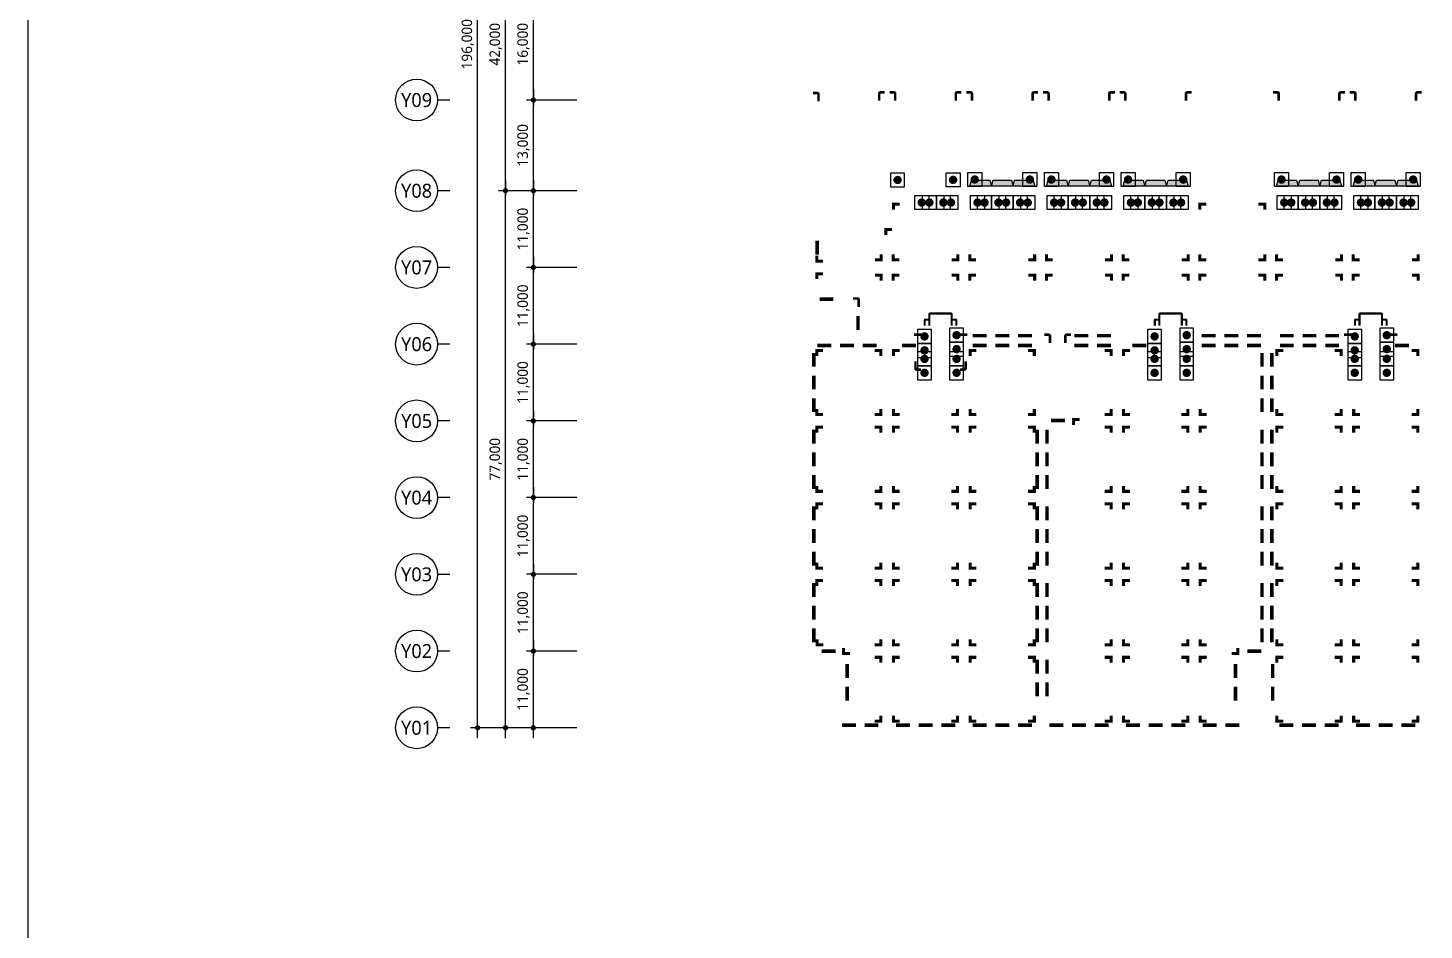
# Model space of a CAD drawing. Header units: millimetres. Extents: x 1037297 to 2672297, y 928637 to 1464837.
# Drawn here: x 1037297 to 1237540, y 1198407 to 1327744 of the extents above; entities that cross this region are included whole.
import ezdxf
from ezdxf.enums import TextEntityAlignment as Align

# ---------------------------------------------------------------- set-up
doc = ezdxf.new("R2010")
doc.units = ezdxf.units.MM
doc.header["$LTSCALE"] = 5
doc.header["$MEASUREMENT"] = 0
doc.header["$PDSIZE"] = -10
doc.linetypes.add('HIDDEN', pattern=[0.375, 0.25, -0.125])
doc.layers.get('0').update_dxf_attribs({"linetype": 'CONTINUOUS'})
doc.layers.get('Defpoints').update_dxf_attribs({"color": 153, "linetype": 'CONTINUOUS'})
for name, color, linetype, lineweight in [('A-AXIS-BUBL', 7, 'CONTINUOUS', 25), ('A-DIMS', 7, 'CONTINUOUS', 25), ('A-XXXX-SYMB', 7, 'CONTINUOUS', 25), ('A-XXXX-TXT2', 3, 'CONTINUOUS', 25)]:
    doc.layers.add(name, color=color, linetype=linetype, lineweight=lineweight)
doc.layers.add('볼라드', color=4, linetype='CONTINUOUS')
doc.styles.add('HY울릉도L', font='')
doc.styles.add('맑은고딕', font='malgun.ttf')
doc.styles.get('HY울릉도L').set_extended_font_data('HYwulM')
doc.dimstyles.new('CDIM', dxfattribs={"dimtxt": 3, "dimasz": 1.5, "dimexe": 2, "dimexo": 1, "dimgap": 1, "dimtad": 1, "dimdec": 0, "dimrnd": 0.5, "dimzin": 0, "dimdsep": 32, "dimlunit": 6, "dimtxsty": 'HY울릉도L', "dimblk1": '_CIDOT', "dimblk2": '_CIDOT', "dimsah": 1, "dimcen": 5.5, "dimclrd": 2, "dimclre": 2, "dimclrt": 7, "dimadec": 0, "dimazin": 0, "dimtfac": 1, "dimtdec": 0, "dimtix": 1, "dimtmove": 2, "dimatfit": 1, "dimldrblk": '_CIDOT', "dimfxl": 1, "dimtolj": 1, "dimtzin": 0, "dimlwd": -1, "dimarcsym": 0})

# ---------------------------------------------------------------- blocks, each defined once
blk = doc.blocks.new('_CIDOT')
at = {"color": 0, "linetype": 'ByBlock'}
blk.add_line((2, 0), (-1, 0), dxfattribs=at)
at = {"color": 0, "linetype": 'ByBlock', "const_width": 0.5}
blk.add_lwpolyline([(-0.25, 0, 1), (0.25, 0, 1)], format="xyb", close=True, dxfattribs=at)
blk = doc.blocks.new('*D4')
at = {"layer": 'A-DIMS', "lineweight": -2, "transparency": 16777216}
for p, q in [((93193, 67121), (85943, 67121)), ((93193, 56121), (85943, 56121))]:
    blk.add_line(p, q, dxfattribs=at)
at = {"layer": 'A-DIMS', "transparency": 16777216}
blk.add_line((86943, 56871), (86943, 66371), dxfattribs=at)
at = {"layer": 'Defpoints', "color": 0, "transparency": 16777216}
for p in [(86943, 67121), (93693, 67121), (93693, 56121)]:
    blk.add_point(p, dxfattribs=at)
at = {"layer": 'A-DIMS', "transparency": 16777216, "xscale": 750, "yscale": 750, "zscale": 750}
for p, rotation in [((86943, 67121), 90), ((86943, 56121), 270)]:
    blk.add_blockref('_CIDOT', p, dxfattribs=dict(at, rotation=rotation))
at = {"layer": 'A-DIMS', "color": 3, "transparency": 16777216, "insert": (85538, 61621), "char_height": 1500, "attachment_point": 5, "rotation": 90, "style": '맑은고딕'}
blk.add_mtext('\\A1;11,000', dxfattribs=at)
blk = doc.blocks.new('*D5')
at = {"layer": 'A-DIMS', "lineweight": -2, "transparency": 16777216}
for p, q in [((93193, 78121), (85943, 78121)), ((93193, 67121), (85943, 67121))]:
    blk.add_line(p, q, dxfattribs=at)
at = {"layer": 'A-DIMS', "transparency": 16777216}
blk.add_line((86943, 67871), (86943, 77371), dxfattribs=at)
at = {"layer": 'Defpoints', "color": 0, "transparency": 16777216}
for p in [(86943, 78121), (93693, 78121), (93693, 67121)]:
    blk.add_point(p, dxfattribs=at)
at = {"layer": 'A-DIMS', "transparency": 16777216, "xscale": 750, "yscale": 750, "zscale": 750}
for p, rotation in [((86943, 78121), 90), ((86943, 67121), 270)]:
    blk.add_blockref('_CIDOT', p, dxfattribs=dict(at, rotation=rotation))
at = {"layer": 'A-DIMS', "color": 3, "transparency": 16777216, "insert": (85538, 72621), "char_height": 1500, "attachment_point": 5, "rotation": 90, "style": '맑은고딕'}
blk.add_mtext('\\A1;11,000', dxfattribs=at)
blk = doc.blocks.new('*D6')
at = {"layer": 'A-DIMS', "lineweight": -2, "transparency": 16777216}
for p, q in [((93193, 89121), (85943, 89121)), ((93193, 78121), (85943, 78121))]:
    blk.add_line(p, q, dxfattribs=at)
at = {"layer": 'A-DIMS', "transparency": 16777216}
blk.add_line((86943, 78871), (86943, 88371), dxfattribs=at)
at = {"layer": 'Defpoints', "color": 0, "transparency": 16777216}
for p in [(86943, 89121), (93693, 89121), (93693, 78121)]:
    blk.add_point(p, dxfattribs=at)
at = {"layer": 'A-DIMS', "transparency": 16777216, "xscale": 750, "yscale": 750, "zscale": 750}
for p, rotation in [((86943, 89121), 90), ((86943, 78121), 270)]:
    blk.add_blockref('_CIDOT', p, dxfattribs=dict(at, rotation=rotation))
at = {"layer": 'A-DIMS', "color": 3, "transparency": 16777216, "insert": (85538, 83621), "char_height": 1500, "attachment_point": 5, "rotation": 90, "style": '맑은고딕'}
blk.add_mtext('\\A1;11,000', dxfattribs=at)
blk = doc.blocks.new('*D7')
at = {"layer": 'A-DIMS', "lineweight": -2, "transparency": 16777216}
for p, q in [((93193, 100121), (85943, 100121)), ((93193, 89121), (85943, 89121))]:
    blk.add_line(p, q, dxfattribs=at)
at = {"layer": 'A-DIMS', "transparency": 16777216}
blk.add_line((86943, 89871), (86943, 99371), dxfattribs=at)
at = {"layer": 'Defpoints', "color": 0, "transparency": 16777216}
for p in [(86943, 100121), (93693, 100121), (93693, 89121)]:
    blk.add_point(p, dxfattribs=at)
at = {"layer": 'A-DIMS', "transparency": 16777216, "xscale": 750, "yscale": 750, "zscale": 750}
for p, rotation in [((86943, 100121), 90), ((86943, 89121), 270)]:
    blk.add_blockref('_CIDOT', p, dxfattribs=dict(at, rotation=rotation))
at = {"layer": 'A-DIMS', "color": 3, "transparency": 16777216, "insert": (85538, 94621), "char_height": 1500, "attachment_point": 5, "rotation": 90, "style": '맑은고딕'}
blk.add_mtext('\\A1;11,000', dxfattribs=at)
blk = doc.blocks.new('*D8')
at = {"layer": 'A-DIMS', "lineweight": -2, "transparency": 16777216}
for p, q in [((93193, 111121), (85943, 111121)), ((93193, 100121), (85943, 100121))]:
    blk.add_line(p, q, dxfattribs=at)
at = {"layer": 'A-DIMS', "transparency": 16777216}
blk.add_line((86943, 100871), (86943, 110371), dxfattribs=at)
at = {"layer": 'Defpoints', "color": 0, "transparency": 16777216}
for p in [(86943, 111121), (93693, 111121), (93693, 100121)]:
    blk.add_point(p, dxfattribs=at)
at = {"layer": 'A-DIMS', "transparency": 16777216, "xscale": 750, "yscale": 750, "zscale": 750}
for p, rotation in [((86943, 111121), 90), ((86943, 100121), 270)]:
    blk.add_blockref('_CIDOT', p, dxfattribs=dict(at, rotation=rotation))
at = {"layer": 'A-DIMS', "color": 3, "transparency": 16777216, "insert": (85538, 105621), "char_height": 1500, "attachment_point": 5, "rotation": 90, "style": '맑은고딕'}
blk.add_mtext('\\A1;11,000', dxfattribs=at)
blk = doc.blocks.new('*D9')
at = {"layer": 'A-DIMS', "lineweight": -2, "transparency": 16777216}
for p, q in [((93193, 122121), (85943, 122121)), ((93193, 111121), (85943, 111121))]:
    blk.add_line(p, q, dxfattribs=at)
at = {"layer": 'A-DIMS', "transparency": 16777216}
blk.add_line((86943, 111871), (86943, 121371), dxfattribs=at)
at = {"layer": 'Defpoints', "color": 0, "transparency": 16777216}
for p in [(86943, 122121), (93693, 122121), (93693, 111121)]:
    blk.add_point(p, dxfattribs=at)
at = {"layer": 'A-DIMS', "transparency": 16777216, "xscale": 750, "yscale": 750, "zscale": 750}
for p, rotation in [((86943, 122121), 90), ((86943, 111121), 270)]:
    blk.add_blockref('_CIDOT', p, dxfattribs=dict(at, rotation=rotation))
at = {"layer": 'A-DIMS', "color": 3, "transparency": 16777216, "insert": (85538, 116621), "char_height": 1500, "attachment_point": 5, "rotation": 90, "style": '맑은고딕'}
blk.add_mtext('\\A1;11,000', dxfattribs=at)
blk = doc.blocks.new('*D10')
at = {"layer": 'A-DIMS', "lineweight": -2, "transparency": 16777216}
for p, q in [((93193, 135121), (85943, 135121)), ((93193, 122121), (85943, 122121))]:
    blk.add_line(p, q, dxfattribs=at)
at = {"layer": 'A-DIMS', "transparency": 16777216}
blk.add_line((86943, 122871), (86943, 134371), dxfattribs=at)
at = {"layer": 'Defpoints', "color": 0, "transparency": 16777216}
for p in [(86943, 135121), (93693, 135121), (93693, 122121)]:
    blk.add_point(p, dxfattribs=at)
at = {"layer": 'A-DIMS', "transparency": 16777216, "xscale": 750, "yscale": 750, "zscale": 750}
for p, rotation in [((86943, 135121), 90), ((86943, 122121), 270)]:
    blk.add_blockref('_CIDOT', p, dxfattribs=dict(at, rotation=rotation))
at = {"layer": 'A-DIMS', "color": 3, "transparency": 16777216, "insert": (85538, 128621), "char_height": 1500, "attachment_point": 5, "rotation": 90, "style": '맑은고딕'}
blk.add_mtext('\\A1;13,000', dxfattribs=at)
blk = doc.blocks.new('*D11')
at = {"layer": 'A-DIMS', "lineweight": -2, "transparency": 16777216}
for p, q in [((93193, 151121), (85943, 151121)), ((93193, 135121), (85943, 135121))]:
    blk.add_line(p, q, dxfattribs=at)
at = {"layer": 'A-DIMS', "transparency": 16777216}
blk.add_line((86943, 135871), (86943, 150371), dxfattribs=at)
at = {"layer": 'Defpoints', "color": 0, "transparency": 16777216}
for p in [(86943, 151121), (93693, 151121), (93693, 135121)]:
    blk.add_point(p, dxfattribs=at)
at = {"layer": 'A-DIMS', "transparency": 16777216, "xscale": 750, "yscale": 750, "zscale": 750}
for p, rotation in [((86943, 151121), 90), ((86943, 135121), 270)]:
    blk.add_blockref('_CIDOT', p, dxfattribs=dict(at, rotation=rotation))
at = {"layer": 'A-DIMS', "color": 3, "transparency": 16777216, "insert": (85538, 143121), "char_height": 1500, "attachment_point": 5, "rotation": 90, "style": '맑은고딕'}
blk.add_mtext('\\A1;16,000', dxfattribs=at)
blk = doc.blocks.new('*D20')
at = {"layer": 'A-DIMS', "lineweight": -2, "transparency": 16777216}
for p, q in [((93193, 122121), (81943, 122121)), ((93193, 45121), (81943, 45121))]:
    blk.add_line(p, q, dxfattribs=at)
at = {"layer": 'A-DIMS', "transparency": 16777216}
blk.add_line((82943, 45871), (82943, 121371), dxfattribs=at)
at = {"layer": 'Defpoints', "color": 0, "transparency": 16777216}
for p in [(82943, 122121), (93693, 122121), (93693, 45121)]:
    blk.add_point(p, dxfattribs=at)
at = {"layer": 'A-DIMS', "transparency": 16777216, "xscale": 750, "yscale": 750, "zscale": 750}
for p, rotation in [((82943, 122121), 90), ((82943, 45121), 270)]:
    blk.add_blockref('_CIDOT', p, dxfattribs=dict(at, rotation=rotation))
at = {"layer": 'A-DIMS', "color": 3, "transparency": 16777216, "insert": (81542, 83621), "char_height": 1500, "attachment_point": 5, "rotation": 90, "style": '맑은고딕'}
blk.add_mtext('\\A1;77,000', dxfattribs=at)
blk = doc.blocks.new('*D21')
at = {"layer": 'A-DIMS', "lineweight": -2, "transparency": 16777216}
for p, q in [((93193, 241121), (77943, 241121)), ((93193, 45121), (77943, 45121))]:
    blk.add_line(p, q, dxfattribs=at)
at = {"layer": 'A-DIMS', "transparency": 16777216}
blk.add_line((78943, 45871), (78943, 240371), dxfattribs=at)
at = {"layer": 'Defpoints', "color": 0, "transparency": 16777216}
for p in [(78943, 241121), (93693, 241121), (93693, 45121)]:
    blk.add_point(p, dxfattribs=at)
at = {"layer": 'A-DIMS', "transparency": 16777216, "xscale": 750, "yscale": 750, "zscale": 750}
for p, rotation in [((78943, 241121), 90), ((78943, 45121), 270)]:
    blk.add_blockref('_CIDOT', p, dxfattribs=dict(at, rotation=rotation))
at = {"layer": 'A-DIMS', "color": 3, "transparency": 16777216, "insert": (77538, 143121), "char_height": 1500, "attachment_point": 5, "rotation": 90, "style": '맑은고딕'}
blk.add_mtext('\\A1;196,000', dxfattribs=at)
blk = doc.blocks.new('*D22')
at = {"layer": 'A-DIMS', "lineweight": -2, "transparency": 16777216}
for p, q in [((93193, 56121), (85943, 56121)), ((93193, 45121), (85943, 45121))]:
    blk.add_line(p, q, dxfattribs=at)
at = {"layer": 'A-DIMS', "transparency": 16777216}
blk.add_line((86943, 45871), (86943, 55371), dxfattribs=at)
at = {"layer": 'Defpoints', "color": 0, "transparency": 16777216}
for p in [(86943, 56121), (93693, 56121), (93693, 45121)]:
    blk.add_point(p, dxfattribs=at)
at = {"layer": 'A-DIMS', "transparency": 16777216, "xscale": 750, "yscale": 750, "zscale": 750}
for p, rotation in [((86943, 56121), 90), ((86943, 45121), 270)]:
    blk.add_blockref('_CIDOT', p, dxfattribs=dict(at, rotation=rotation))
at = {"layer": 'A-DIMS', "color": 3, "transparency": 16777216, "insert": (85538, 50621), "char_height": 1500, "attachment_point": 5, "rotation": 90, "style": '맑은고딕'}
blk.add_mtext('\\A1;11,000', dxfattribs=at)
blk = doc.blocks.new('*D23')
at = {"layer": 'A-DIMS', "lineweight": -2, "transparency": 16777216}
for p, q in [((93193, 164121), (81943, 164121)), ((93193, 122121), (81943, 122121))]:
    blk.add_line(p, q, dxfattribs=at)
at = {"layer": 'A-DIMS', "transparency": 16777216}
blk.add_line((82943, 122871), (82943, 163371), dxfattribs=at)
at = {"layer": 'Defpoints', "color": 0, "transparency": 16777216}
for p in [(82943, 164121), (93693, 164121), (93693, 122121)]:
    blk.add_point(p, dxfattribs=at)
at = {"layer": 'A-DIMS', "transparency": 16777216, "xscale": 750, "yscale": 750, "zscale": 750}
for p, rotation in [((82943, 164121), 90), ((82943, 122121), 270)]:
    blk.add_blockref('_CIDOT', p, dxfattribs=dict(at, rotation=rotation))
at = {"layer": 'A-DIMS', "color": 3, "transparency": 16777216, "insert": (81542, 143121), "char_height": 1500, "attachment_point": 5, "rotation": 90, "style": '맑은고딕'}
blk.add_mtext('\\A1;42,000', dxfattribs=at)
blk = doc.blocks.new('차량보호대1')
at = {"layer": 'A-XXXX-SYMB', "color": 4, "linetype": 'Continuous'}
blk.add_lwpolyline([(458063, -65474), (462262, -65474), (462622, -66872), (457703, -66872)], close=True, dxfattribs=at)
blk.add_solid([(458063, -65474), (462262, -65474), (457703, -66872), (462622, -66872)], dxfattribs=at)
blk = doc.blocks.new('A$C542C6F25')
at = {"layer": 'A-XXXX-SYMB', "color": 3, "linetype": 'Continuous'}
blk.add_lwpolyline([(0, 268), (2000, 268), (2000, 2268), (0, 2268)], close=True, dxfattribs=at)
at = {"layer": 'A-XXXX-SYMB', "color": 3, "linetype": 'Continuous', "const_width": 600}
blk.add_lwpolyline([(700, 1268, 1), (1300, 1268, 1)], format="xyb", close=True, dxfattribs=at)
blk = doc.blocks.new('볼라드-4')
at = {"layer": '볼라드', "const_width": 300}
for points in [[(171021, 140085), (170453, 140085, -0.4142136), (170363, 140175), (170363, 140953)], [(172631, 139216), (171111, 139216, -0.4142136), (171021, 139306), (171021, 140953)], [(172631, 139216), (174151, 139216, 0.4142136), (174241, 139306), (174241, 140953)], [(174241, 140085), (174809, 140085, 0.4142136), (174899, 140175), (174899, 140953)]]:
    blk.add_lwpolyline(points, format="xyb", dxfattribs=at)
blk = doc.blocks.new('DIM(210222)')
for p, q in [((74943, 135120.6), (73193, 135120.6)), ((74943, 122120.6), (73193, 122120.6)), ((74943, 111120.6), (73193, 111120.6)), ((74943, 100120.6), (73193, 100120.6)), ((74943, 89120.6), (73193, 89120.6)), ((74943, 78120.6), (73193, 78120.6)), ((74943, 67120.6), (73193, 67120.6)), ((74943, 56120.6), (73193, 56120.6)), ((74943, 45120.6), (73193, 45120.6))]:
    blk.add_line(p, q)
at = {"layer": 'A-AXIS-BUBL', "ltscale": 0.2}
for centre in [(70193, 135120.6), (70193, 122120.6), (70193, 111120.6), (70193, 100120.6), (70193, 89120.6), (70193, 78120.6), (70193, 67120.6), (70193, 56120.6), (70193, 45120.6)]:
    blk.add_circle(centre, 3000, dxfattribs=at)
at = {"layer": 'A-XXXX-TXT2', "ltscale": 0.2, "style": '맑은고딕'}
for s, p in [('Y09', (70193, 135120.6)), ('Y08', (70193, 122120.6)), ('Y07', (70193, 111120.6)), ('Y06', (70193, 100120.6)), ('Y05', (70193, 89120.6)), ('Y04', (70193, 78120.6)), ('Y03', (70193, 67120.6)), ('Y02', (70193, 56120.6)), ('Y01', (70193, 45120.6))]:
    blk.add_text(s, height=2000, dxfattribs=at).set_placement(p, align=Align.MIDDLE)
at = {"layer": 'A-DIMS'}
for p1, p2, distance, picture, middle in [((93693, 45120.6), (93693, 241120.6), 14750, '*D21', (77538.1, 143120.6)), ((93693, 122120.6), (93693, 164120.6), 10750, '*D23', (81542.2, 143120.6)), ((93693, 135120.6), (93693, 151120.6), 6750, '*D11', (85538.1, 143120.6)), ((93693, 122120.6), (93693, 135120.6), 6750, '*D10', (85538.1, 128620.6)), ((93693, 45120.6), (93693, 122120.6), 10750, '*D20', (81542.2, 83620.6)), ((93693, 111120.6), (93693, 122120.6), 6750, '*D9', (85538.1, 116620.6)), ((93693, 100120.6), (93693, 111120.6), 6750, '*D8', (85538.1, 105620.6)), ((93693, 89120.6), (93693, 100120.6), 6750, '*D7', (85538.1, 94620.6)), ((93693, 78120.6), (93693, 89120.6), 6750, '*D6', (85538.1, 83620.6)), ((93693, 67120.6), (93693, 78120.6), 6750, '*D5', (85538.1, 72620.6)), ((93693, 56120.6), (93693, 67120.6), 6750, '*D4', (85538.1, 61620.6)), ((93693, 45120.6), (93693, 56120.6), 6750, '*D22', (85538.1, 50620.6))]:
    dim = blk.add_aligned_dim(p1=p1, p2=p2, distance=distance, dimstyle='CDIM', override={"dimscale": 500, "dimtxsty": '맑은고딕', "dimclrd": 256, "dimclre": 256, "dimclrt": 3}, dxfattribs=at)
    dim.commit()
    dim.dimension.update_dxf_attribs({"geometry": picture, "text_midpoint": middle})

msp = doc.modelspace()

# ---------------------------------------------------------------- linework, layer by layer
at = {"layer": 'A-XXXX-SYMB', "linetype": 'Continuous', "const_width": 360}
for points in [[(1149890, 1318408), (1150510, 1318408, -0.4142136), (1150690, 1318228), (1150690, 1317208)], [(1160190, 1318508), (1159570, 1318508, 0.4142136), (1159390, 1318328), (1159390, 1317308)], [(1160890, 1318508), (1161510, 1318508, -0.4142136), (1161690, 1318328), (1161690, 1317308)], [(1171190, 1318508), (1170570, 1318508, 0.4142136), (1170390, 1318328), (1170390, 1317308)], [(1171890, 1318508), (1172510, 1318508, -0.4142136), (1172690, 1318328), (1172690, 1317308)], [(1182190, 1318508), (1181570, 1318508, 0.4142136), (1181390, 1318328), (1181390, 1317308)], [(1182890, 1318508), (1183510, 1318508, -0.4142136), (1183690, 1318328), (1183690, 1317308)], [(1193190, 1318508), (1192570, 1318508, 0.4142136), (1192390, 1318328), (1192390, 1317308)], [(1193890, 1318508), (1194510, 1318508, -0.4142136), (1194690, 1318328), (1194690, 1317308)], [(1204190, 1318508), (1203570, 1318508, 0.4142136), (1203390, 1318328), (1203390, 1317308)], [(1215890, 1318508), (1216510, 1318508, -0.4142136), (1216690, 1318328), (1216690, 1317308)], [(1226190, 1318508), (1225570, 1318508, 0.4142136), (1225390, 1318328), (1225390, 1317308)], [(1226890, 1318508), (1227510, 1318508, -0.4142136), (1227690, 1318328), (1227690, 1317308)], [(1237190, 1318508), (1236570, 1318508, 0.4142136), (1236390, 1318328), (1236390, 1317308)], [(1155640, 1288958), (1156260, 1288958, -0.4142136), (1156440, 1288778), (1156440, 1287758)], [(1183090, 1283758), (1183710, 1283758, -0.4142136), (1183890, 1283578), (1183890, 1282558)], [(1186890, 1283758), (1186270, 1283758, 0.4142136), (1186090, 1283578), (1186090, 1282558)], [(1165390, 1278758), (1164770, 1278758, -0.4142136), (1164590, 1278938), (1164590, 1279958)], [(1170990, 1278758), (1171610, 1278758, 0.4142136), (1171790, 1278938), (1171790, 1279958)]]:
    msp.add_lwpolyline(points, format="xyb", dxfattribs=at)
at = {"layer": 'A-XXXX-SYMB', "color": 6, "linetype": 'Continuous', "const_width": 436}
for points in [[(1162340, 1302459), (1161440, 1302459), (1161440, 1301679)], [(1206290, 1302459), (1205390, 1302459), (1205390, 1301679)], [(1213790, 1302459), (1214690, 1302459), (1214690, 1301679)], [(1161240, 1298859), (1160340, 1298859), (1160340, 1298079)], [(1151340, 1294309), (1150440, 1294309), (1150440, 1295089)], [(1158790, 1294509), (1159690, 1294509), (1159690, 1295289)], [(1162290, 1294509), (1161390, 1294509), (1161390, 1295289)], [(1169790, 1294509), (1170690, 1294509), (1170690, 1295289)], [(1173290, 1294509), (1172390, 1294509), (1172390, 1295289)], [(1180790, 1294509), (1181690, 1294509), (1181690, 1295289)], [(1184290, 1294509), (1183390, 1294509), (1183390, 1295289)], [(1191790, 1294509), (1192690, 1294509), (1192690, 1295289)], [(1195290, 1294509), (1194390, 1294509), (1194390, 1295289)], [(1202790, 1294509), (1203690, 1294509), (1203690, 1295289)], [(1206290, 1294509), (1205390, 1294509), (1205390, 1295289)], [(1213790, 1294509), (1214690, 1294509), (1214690, 1295289)], [(1217290, 1294509), (1216390, 1294509), (1216390, 1295289)], [(1224790, 1294509), (1225690, 1294509), (1225690, 1295289)], [(1228290, 1294509), (1227390, 1294509), (1227390, 1295289)], [(1235790, 1294509), (1236690, 1294509), (1236690, 1295289)], [(1151340, 1292509), (1150440, 1292509), (1150440, 1291729)], [(1158790, 1292309), (1159690, 1292309), (1159690, 1291529)], [(1162290, 1292309), (1161390, 1292309), (1161390, 1291529)], [(1169790, 1292309), (1170690, 1292309), (1170690, 1291529)], [(1173290, 1292309), (1172390, 1292309), (1172390, 1291529)], [(1180790, 1292309), (1181690, 1292309), (1181690, 1291529)], [(1184290, 1292309), (1183390, 1292309), (1183390, 1291529)], [(1191790, 1292309), (1192690, 1292309), (1192690, 1291529)], [(1195290, 1292309), (1194390, 1292309), (1194390, 1291529)], [(1202790, 1292309), (1203690, 1292309), (1203690, 1291529)], [(1206290, 1292309), (1205390, 1292309), (1205390, 1291529)], [(1213790, 1292309), (1214690, 1292309), (1214690, 1291529)], [(1217290, 1292309), (1216390, 1292309), (1216390, 1291529)], [(1224790, 1292309), (1225690, 1292309), (1225690, 1291529)], [(1228290, 1292309), (1227390, 1292309), (1227390, 1291529)], [(1235790, 1292309), (1236690, 1292309), (1236690, 1291529)], [(1151340, 1281508), (1150440, 1281508), (1150440, 1280728)], [(1158740, 1281508), (1159640, 1281508), (1159640, 1280728)], [(1162340, 1281508), (1161440, 1281508), (1161440, 1280728)], [(1173340, 1281508), (1172440, 1281508), (1172440, 1280728)], [(1180740, 1281508), (1181640, 1281508), (1181640, 1280728)], [(1191740, 1281508), (1192640, 1281508), (1192640, 1280728)], [(1195340, 1281508), (1194440, 1281508), (1194440, 1280728)], [(1217340, 1281508), (1216440, 1281508), (1216440, 1280728)], [(1224740, 1281508), (1225640, 1281508), (1225640, 1280728)], [(1235740, 1281508), (1236640, 1281508), (1236640, 1280728)], [(1151340, 1272308), (1150440, 1272308), (1150440, 1273088)], [(1158740, 1272308), (1159640, 1272308), (1159640, 1273088)], [(1162340, 1272308), (1161440, 1272308), (1161440, 1273088)], [(1169740, 1272308), (1170640, 1272308), (1170640, 1273088)], [(1173340, 1272308), (1172440, 1272308), (1172440, 1273088)], [(1180740, 1272308), (1181640, 1272308), (1181640, 1273088)], [(1188140, 1271608), (1187240, 1271608), (1187240, 1270828)], [(1191740, 1272308), (1192640, 1272308), (1192640, 1273088)], [(1195340, 1272308), (1194440, 1272308), (1194440, 1273088)], [(1202740, 1272308), (1203640, 1272308), (1203640, 1273088)], [(1206340, 1272308), (1205440, 1272308), (1205440, 1273088)], [(1217340, 1272308), (1216440, 1272308), (1216440, 1273088)], [(1224740, 1272308), (1225640, 1272308), (1225640, 1273088)], [(1228340, 1272308), (1227440, 1272308), (1227440, 1273088)], [(1235740, 1272308), (1236640, 1272308), (1236640, 1273088)], [(1151340, 1270508), (1150440, 1270508), (1150440, 1269728)], [(1158740, 1270508), (1159640, 1270508), (1159640, 1269728)], [(1162340, 1270508), (1161440, 1270508), (1161440, 1269728)], [(1169740, 1270508), (1170640, 1270508), (1170640, 1269728)], [(1173340, 1270508), (1172440, 1270508), (1172440, 1269728)], [(1180740, 1270508), (1181640, 1270508), (1181640, 1269728)], [(1191740, 1270508), (1192640, 1270508), (1192640, 1269728)], [(1195340, 1270508), (1194440, 1270508), (1194440, 1269728)], [(1202740, 1270508), (1203640, 1270508), (1203640, 1269728)], [(1206340, 1270508), (1205440, 1270508), (1205440, 1269728)], [(1217340, 1270508), (1216440, 1270508), (1216440, 1269728)], [(1224740, 1270508), (1225640, 1270508), (1225640, 1269728)], [(1228340, 1270508), (1227440, 1270508), (1227440, 1269728)], [(1235740, 1270508), (1236640, 1270508), (1236640, 1269728)], [(1151340, 1261308), (1150440, 1261308), (1150440, 1262088)], [(1158740, 1261308), (1159640, 1261308), (1159640, 1262088)], [(1162340, 1261308), (1161440, 1261308), (1161440, 1262088)], [(1169740, 1261308), (1170640, 1261308), (1170640, 1262088)], [(1173340, 1261308), (1172440, 1261308), (1172440, 1262088)], [(1180740, 1261308), (1181640, 1261308), (1181640, 1262088)], [(1191740, 1261308), (1192640, 1261308), (1192640, 1262088)], [(1195340, 1261308), (1194440, 1261308), (1194440, 1262088)], [(1202740, 1261308), (1203640, 1261308), (1203640, 1262088)], [(1206340, 1261308), (1205440, 1261308), (1205440, 1262088)], [(1217340, 1261308), (1216440, 1261308), (1216440, 1262088)], [(1224740, 1261308), (1225640, 1261308), (1225640, 1262088)], [(1228340, 1261308), (1227440, 1261308), (1227440, 1262088)], [(1235740, 1261308), (1236640, 1261308), (1236640, 1262088)], [(1151340, 1259508), (1150440, 1259508), (1150440, 1258728)], [(1158740, 1259508), (1159640, 1259508), (1159640, 1258728)], [(1162340, 1259508), (1161440, 1259508), (1161440, 1258728)], [(1169740, 1259508), (1170640, 1259508), (1170640, 1258728)], [(1173340, 1259508), (1172440, 1259508), (1172440, 1258728)], [(1180740, 1259508), (1181640, 1259508), (1181640, 1258728)], [(1191740, 1259508), (1192640, 1259508), (1192640, 1258728)], [(1195340, 1259508), (1194440, 1259508), (1194440, 1258728)], [(1202740, 1259508), (1203640, 1259508), (1203640, 1258728)], [(1206340, 1259508), (1205440, 1259508), (1205440, 1258728)], [(1217340, 1259508), (1216440, 1259508), (1216440, 1258728)], [(1224740, 1259508), (1225640, 1259508), (1225640, 1258728)], [(1228340, 1259508), (1227440, 1259508), (1227440, 1258728)], [(1235740, 1259508), (1236640, 1259508), (1236640, 1258728)], [(1151340, 1250308), (1150440, 1250308), (1150440, 1251088)], [(1158740, 1250308), (1159640, 1250308), (1159640, 1251088)], [(1162340, 1250308), (1161440, 1250308), (1161440, 1251088)], [(1169740, 1250308), (1170640, 1250308), (1170640, 1251088)], [(1173340, 1250308), (1172440, 1250308), (1172440, 1251088)], [(1180740, 1250308), (1181640, 1250308), (1181640, 1251088)], [(1191740, 1250308), (1192640, 1250308), (1192640, 1251088)], [(1195340, 1250308), (1194440, 1250308), (1194440, 1251088)], [(1202740, 1250308), (1203640, 1250308), (1203640, 1251088)], [(1206340, 1250308), (1205440, 1250308), (1205440, 1251088)], [(1217340, 1250308), (1216440, 1250308), (1216440, 1251088)], [(1224740, 1250308), (1225640, 1250308), (1225640, 1251088)], [(1228340, 1250308), (1227440, 1250308), (1227440, 1251088)], [(1235740, 1250308), (1236640, 1250308), (1236640, 1251088)], [(1151340, 1248508), (1150440, 1248508), (1150440, 1247728)], [(1158740, 1248508), (1159640, 1248508), (1159640, 1247728)], [(1162340, 1248508), (1161440, 1248508), (1161440, 1247728)], [(1169740, 1248508), (1170640, 1248508), (1170640, 1247728)], [(1173340, 1248508), (1172440, 1248508), (1172440, 1247728)], [(1180740, 1248508), (1181640, 1248508), (1181640, 1247728)], [(1191740, 1248508), (1192640, 1248508), (1192640, 1247728)], [(1195340, 1248508), (1194440, 1248508), (1194440, 1247728)], [(1202740, 1248508), (1203640, 1248508), (1203640, 1247728)], [(1206340, 1248508), (1205440, 1248508), (1205440, 1247728)], [(1217340, 1248508), (1216440, 1248508), (1216440, 1247728)], [(1224740, 1248508), (1225640, 1248508), (1225640, 1247728)], [(1228340, 1248508), (1227440, 1248508), (1227440, 1247728)], [(1235740, 1248508), (1236640, 1248508), (1236640, 1247728)], [(1151390, 1239308), (1150490, 1239308), (1150490, 1240088)], [(1158740, 1239308), (1159640, 1239308), (1159640, 1240088)], [(1162340, 1239308), (1161440, 1239308), (1161440, 1240088)], [(1169740, 1239308), (1170640, 1239308), (1170640, 1240088)], [(1173340, 1239308), (1172440, 1239308), (1172440, 1240088)], [(1180740, 1239308), (1181640, 1239308), (1181640, 1240088)], [(1191740, 1239308), (1192640, 1239308), (1192640, 1240088)], [(1195340, 1239308), (1194440, 1239308), (1194440, 1240088)], [(1202740, 1239308), (1203640, 1239308), (1203640, 1240088)], [(1206340, 1239308), (1205440, 1239308), (1205440, 1240088)], [(1217340, 1239308), (1216440, 1239308), (1216440, 1240088)], [(1224740, 1239308), (1225640, 1239308), (1225640, 1240088)], [(1228340, 1239308), (1227440, 1239308), (1227440, 1240088)], [(1235740, 1239308), (1236640, 1239308), (1236640, 1240088)], [(1155190, 1238058), (1154290, 1238058), (1154290, 1238838)], [(1158740, 1237508), (1159640, 1237508), (1159640, 1236728)], [(1162340, 1237508), (1161440, 1237508), (1161440, 1236728)], [(1169740, 1237508), (1170640, 1237508), (1170640, 1236728)], [(1173340, 1237508), (1172440, 1237508), (1172440, 1236728)], [(1180740, 1237508), (1181640, 1237508), (1181640, 1236728)], [(1191740, 1237508), (1192640, 1237508), (1192640, 1236728)], [(1195340, 1237508), (1194440, 1237508), (1194440, 1236728)], [(1202740, 1237508), (1203640, 1237508), (1203640, 1236728)], [(1206340, 1237508), (1205440, 1237508), (1205440, 1236728)], [(1209940, 1238058), (1210840, 1238058), (1210840, 1238838)], [(1217340, 1237508), (1216440, 1237508), (1216440, 1236728)], [(1224740, 1237508), (1225640, 1237508), (1225640, 1236728)], [(1228340, 1237508), (1227440, 1237508), (1227440, 1236728)], [(1235740, 1237508), (1236640, 1237508), (1236640, 1236728)], [(1158740, 1228358), (1159640, 1228358), (1159640, 1229138)], [(1162340, 1228358), (1161440, 1228358), (1161440, 1229138)], [(1169740, 1228358), (1170640, 1228358), (1170640, 1229138)], [(1173340, 1228358), (1172440, 1228358), (1172440, 1229138)], [(1180740, 1228358), (1181640, 1228358), (1181640, 1229138)], [(1191740, 1228358), (1192640, 1228358), (1192640, 1229138)], [(1195340, 1228358), (1194440, 1228358), (1194440, 1229138)], [(1202740, 1228358), (1203640, 1228358), (1203640, 1229138)], [(1206340, 1228358), (1205440, 1228358), (1205440, 1229138)], [(1217340, 1228358), (1216440, 1228358), (1216440, 1229138)], [(1224740, 1228358), (1225640, 1228358), (1225640, 1229138)], [(1228340, 1228358), (1227440, 1228358), (1227440, 1229138)], [(1235740, 1228358), (1236640, 1228358), (1236640, 1229138)]]:
    msp.add_lwpolyline(points, dxfattribs=at)
at = {"layer": 'A-XXXX-SYMB', "color": 3, "linetype": 'HIDDEN', "ltscale": 400, "const_width": 506}
for points in [[(1150489, 1297258), (1150489, 1295258)], [(1150831, 1288858), (1152831, 1288858)], [(1156355, 1286434), (1156355, 1284434)], [(1172790, 1283616), (1174790, 1283616)], [(1176040, 1283616), (1178040, 1283616)], [(1179290, 1283616), (1181290, 1283616)], [(1187401, 1283616), (1189401, 1283616)], [(1190651, 1283616), (1192651, 1283616)], [(1205629, 1283616), (1207629, 1283616)], [(1208879, 1283616), (1210879, 1283616)], [(1212129, 1283616), (1214129, 1283616)], [(1216859, 1283616), (1218859, 1283616)], [(1220109, 1283616), (1222109, 1283616)], [(1223359, 1283616), (1225359, 1283616)], [(1150525, 1282214), (1152525, 1282214)], [(1153775, 1282214), (1155775, 1282214)], [(1157025, 1282214), (1159025, 1282214)], [(1162675, 1282214), (1164675, 1282214)], [(1172790, 1282214), (1174790, 1282214)], [(1176040, 1282214), (1178040, 1282214)], [(1179290, 1282214), (1181290, 1282214)], [(1187401, 1282214), (1189401, 1282214)], [(1190651, 1282214), (1192651, 1282214)], [(1195715, 1282214), (1197715, 1282214)], [(1205629, 1282214), (1207629, 1282214)], [(1208879, 1282214), (1210879, 1282214)], [(1212129, 1282214), (1214129, 1282214)], [(1216859, 1282214), (1218859, 1282214)], [(1220109, 1282214), (1222109, 1282214)], [(1223359, 1282214), (1225359, 1282214)], [(1233375, 1282214), (1235375, 1282214)], [(1150029, 1281158), (1150029, 1279158)], [(1214296, 1281158), (1214296, 1279158)], [(1215698, 1281158), (1215698, 1279158)], [(1150029, 1277908), (1150029, 1275908)], [(1214296, 1277908), (1214296, 1275908)], [(1215698, 1277908), (1215698, 1275908)], [(1150029, 1274658), (1150029, 1272658)], [(1214296, 1274658), (1214296, 1272658)], [(1215698, 1274658), (1215698, 1272658)], [(1186053, 1271452), (1184053, 1271452)], [(1150029, 1270158), (1150029, 1268158)], [(1182046, 1270158), (1182046, 1268158)], [(1183448, 1270158), (1183448, 1268158)], [(1214296, 1270158), (1214296, 1268158)], [(1215698, 1270158), (1215698, 1268158)], [(1150029, 1266908), (1150029, 1264908)], [(1182046, 1266908), (1182046, 1264908)], [(1183448, 1266908), (1183448, 1264908)], [(1214296, 1266908), (1214296, 1264908)], [(1215698, 1266908), (1215698, 1264908)], [(1150029, 1263658), (1150029, 1261658)], [(1182046, 1263658), (1182046, 1261658)], [(1183448, 1263658), (1183448, 1261658)], [(1214296, 1263658), (1214296, 1261658)], [(1215698, 1263658), (1215698, 1261658)], [(1150029, 1259158), (1150029, 1257158)], [(1182046, 1259158), (1182046, 1257158)], [(1183448, 1259158), (1183448, 1257158)], [(1214296, 1259158), (1214296, 1257158)], [(1215698, 1259158), (1215698, 1257158)], [(1150029, 1255908), (1150029, 1253908)], [(1182046, 1255908), (1182046, 1253908)], [(1183448, 1255908), (1183448, 1253908)], [(1214296, 1255908), (1214296, 1253908)], [(1215698, 1255908), (1215698, 1253908)], [(1150029, 1252658), (1150029, 1250658)], [(1182046, 1252658), (1182046, 1250658)], [(1183448, 1252658), (1183448, 1250658)], [(1214296, 1252658), (1214296, 1250658)], [(1215698, 1252658), (1215698, 1250658)], [(1150029, 1248158), (1150029, 1246158)], [(1182046, 1248158), (1182046, 1246158)], [(1183448, 1248158), (1183448, 1246158)], [(1214296, 1248158), (1214296, 1246158)], [(1215698, 1248158), (1215698, 1246158)], [(1150029, 1244908), (1150029, 1242908)], [(1182046, 1244908), (1182046, 1242908)], [(1183448, 1244908), (1183448, 1242908)], [(1214296, 1244908), (1214296, 1242908)], [(1215698, 1244908), (1215698, 1242908)], [(1150029, 1241658), (1150029, 1239658)], [(1182046, 1241658), (1182046, 1239658)], [(1183448, 1241658), (1183448, 1239658)], [(1214296, 1241658), (1214296, 1239658)], [(1215698, 1241658), (1215698, 1239658)], [(1153153, 1238402), (1151153, 1238402)], [(1214203, 1238402), (1212203, 1238402)], [(1154783, 1236558), (1154783, 1234558)], [(1182046, 1237158), (1182046, 1235158)], [(1183448, 1237158), (1183448, 1235158)], [(1210481, 1236558), (1210481, 1234558)], [(1215833, 1236558), (1215833, 1234558)], [(1154783, 1233308), (1154783, 1231308)], [(1182046, 1233908), (1182046, 1231908)], [(1183448, 1233908), (1183448, 1231908)], [(1210481, 1233308), (1210481, 1231308)], [(1215833, 1233308), (1215833, 1231308)], [(1154040, 1227797), (1156040, 1227797)], [(1157290, 1227797), (1159290, 1227797)], [(1161790, 1227797), (1163790, 1227797)], [(1165040, 1227797), (1167040, 1227797)], [(1168290, 1227797), (1170290, 1227797)], [(1172790, 1227797), (1174790, 1227797)], [(1176040, 1227797), (1178040, 1227797)], [(1179290, 1227797), (1181290, 1227797)], [(1183790, 1227797), (1185790, 1227797)], [(1187040, 1227797), (1189040, 1227797)], [(1190290, 1227797), (1192290, 1227797)], [(1194790, 1227797), (1196790, 1227797)], [(1198040, 1227797), (1200040, 1227797)], [(1201290, 1227797), (1203290, 1227797)], [(1205790, 1227797), (1207790, 1227797)], [(1209040, 1227797), (1211040, 1227797)], [(1216790, 1227797), (1218790, 1227797)], [(1220040, 1227797), (1222040, 1227797)], [(1223290, 1227797), (1225290, 1227797)], [(1227790, 1227797), (1229790, 1227797)], [(1231040, 1227797), (1233040, 1227797)], [(1234290, 1227797), (1236290, 1227797)]]:
    msp.add_lwpolyline(points, dxfattribs=at)
at = {"layer": 'A-XXXX-SYMB', "linetype": 'Continuous', "const_width": 360}
for points in [[(1164372, 1283758), (1165508, 1283758)], [(1170872, 1283758), (1172008, 1283758)], [(1226072, 1283758), (1227208, 1283758)], [(1232572, 1283758), (1233708, 1283758)]]:
    msp.add_lwpolyline(points, dxfattribs=at)
at = {"layer": 'Defpoints'}
msp.add_lwpolyline([(1037297, 1196737), (1258705, 1196737), (1258705, 1222696), (1396672, 1222696), (1396672, 1464837), (1037297, 1464837)], close=True, dxfattribs=at)

# ---------------------------------------------------------------- block references
msp.add_blockref('DIM(210222)', (1022847, 1182287))
at = {"layer": 'A-XXXX-SYMB', "color": 3, "linetype": 'Continuous', "rotation": 180}
for p in [(1163030, 1307214), (1166890, 1284786), (1171490, 1284966), (1199890, 1284786), (1204490, 1284966), (1228590, 1284786), (1233190, 1284966), (1166890, 1282786), (1171490, 1282966), (1199890, 1282786), (1204490, 1282966), (1228590, 1282786), (1233190, 1282966), (1166890, 1281566), (1171490, 1281566), (1199890, 1281566), (1204490, 1281566), (1228590, 1281566), (1233190, 1281566), (1166890, 1279566), (1171490, 1279566), (1199890, 1279566), (1204490, 1279566), (1228590, 1279566), (1233190, 1279566)]:
    msp.add_blockref('A$C542C6F25', p, dxfattribs=at)
at = {"layer": 'A-XXXX-SYMB', "color": 3, "linetype": 'Continuous', "xscale": -1, "rotation": 180}
for p in [(1168990, 1307226), (1172090, 1307276), (1179990, 1307276), (1183090, 1307276), (1190990, 1307276), (1194090, 1307276), (1201990, 1307276), (1216090, 1307276), (1223990, 1307276), (1227090, 1307276), (1234990, 1307276), (1164490, 1303976), (1165591, 1303976), (1167591, 1303976), (1168691, 1303976), (1172489, 1303976), (1173490, 1303976), (1175490, 1303976), (1176591, 1303976), (1178591, 1303976), (1179691, 1303976), (1183489, 1303976), (1184490, 1303976), (1186490, 1303976), (1187591, 1303976), (1189591, 1303976), (1190691, 1303976), (1194489, 1303976), (1195490, 1303976), (1197490, 1303976), (1198591, 1303976), (1200591, 1303976), (1201691, 1303976), (1216489, 1303976), (1217490, 1303976), (1219490, 1303976), (1220591, 1303976), (1222591, 1303976), (1223691, 1303976), (1227489, 1303976), (1228490, 1303976), (1230490, 1303976), (1231591, 1303976), (1233591, 1303976), (1234691, 1303976)]:
    msp.add_blockref('A$C542C6F25', p, dxfattribs=at)
at = {"layer": 'A-XXXX-SYMB', "xscale": 0.6301361998317555, "yscale": 0.6301361998317555, "zscale": 0.6301361998317555}
for p in [(883975, 1347196), (887075, 1347196), (890175, 1347196), (894975, 1347196), (898075, 1347196), (901175, 1347196), (905975, 1347196), (909075, 1347196), (912175, 1347196), (927975, 1347196), (931075, 1347196), (934175, 1347196), (938975, 1347196), (942075, 1347196), (945175, 1347196)]:
    msp.add_blockref('차량보호대1', p, dxfattribs=at)
at = {"layer": '볼라드', "color": 4, "xscale": -1, "rotation": 180}
for p in [(995559, 1426016), (1028559, 1426016), (1057259, 1426016)]:
    msp.add_blockref('볼라드-4', p, dxfattribs=at)

doc.saveas('drawing.dxf')
